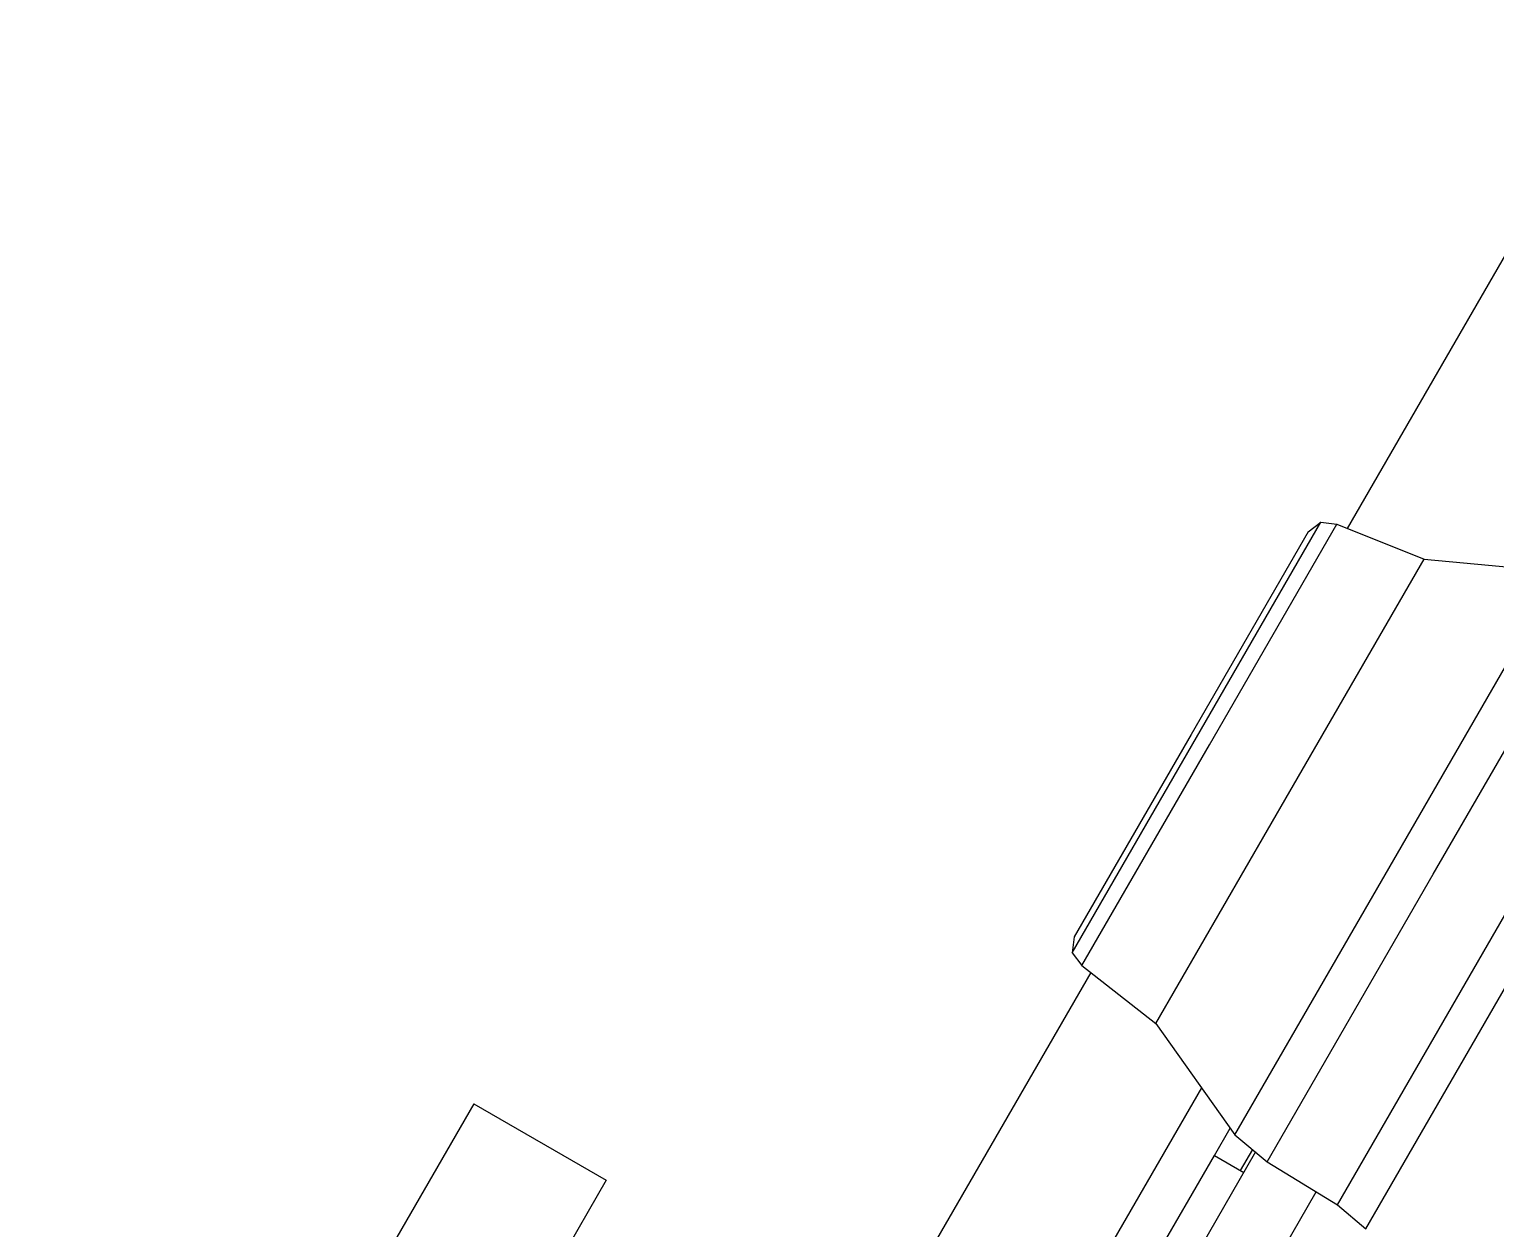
# Model space of a CAD drawing. Header units: metres. Extents: x 0 to 63075, y 0 to 44550.
# Drawn here: x 52619.3 to 52766.2, y 37701.4 to 37821.6 of the extents above; entities that cross this region are included whole.
import ezdxf

# ---------------------------------------------------------------- set-up
doc = ezdxf.new("R2010")
doc.units = ezdxf.units.M
doc.header["$LTSCALE"] = 75
for name, color, linetype in [('GSB', 7, 'Continuous'), ('ML6', 1, 'Continuous'), ('SDM', 7, 'Continuous'), ('SL1', 8, 'Continuous')]:
    doc.layers.add(name, color=color, linetype=linetype)
doc.styles.add('ROMANS', font='ROMANS.SHX')
doc.dimstyles.new('75___1-75', dxfattribs={"dimscale": 75, "dimtxt": 2.5, "dimasz": 2, "dimexe": 1.5, "dimexo": 1, "dimgap": 0.5, "dimtad": 1, "dimdec": 0, "dimzin": 12, "dimtxsty": 'ROMANS', "dimcen": 0, "dimclrd": 256, "dimclre": 256, "dimclrt": 3, "dimazin": 3, "dimtfac": 1, "dimtdec": 0, "dimtmove": 0, "dimatfit": 0, "dimfxl": 1, "dimlwd": -1, "dimlwe": -1, "dimarcsym": 0})

# ---------------------------------------------------------------- blocks, each defined once
blk = doc.blocks.new('A$C6bae614f')
at = {"layer": 'SL1'}
for p, q in [((365631.32, 26671.2), (365443.64, 26346.14)), ((365417.61, 26343.78), (365339.6, 26208.69)), ((365343.16, 26206.64), (365426.11, 26350.31)), ((365351.73, 26201.69), (365436.73, 26348.91)), ((365417.61, 26343.78), (365426.11, 26350.31)), ((365426.11, 26350.31), (365436.73, 26348.91)), ((365436.73, 26348.91), (365494.93, 26325.62)), ((365405.46, 26170.66), (365494.93, 26325.62)), ((365494.93, 26325.62), (365585.51, 26317.02)), ((365477.12, 26129.29), (365585.51, 26317.02)), ((365501.11, 26115.44), (365611.91, 26307.33)), ((365260.2, 26062.97), (365343.16, 26206.64)), ((365339.6, 26208.69), (365261.6, 26073.59)), ((365266.72, 26054.47), (365351.73, 26201.69)), ((365315.99, 26015.7), (365405.46, 26170.66)), ((365368.72, 25941.56), (365477.12, 26129.29)), ((365390.31, 25923.54), (365501.11, 26115.44)), ((365437.1, 25894.64), (365548.71, 26087.95)), ((365261.6, 26073.59), (365260.2, 26062.97)), ((365456.01, 25878.78), (365569.77, 26075.79)), ((365260.2, 26062.97), (365266.72, 26054.47)), ((365272.57, 26049.86), (364927.78, 25452.72)), ((365266.72, 26054.47), (365315.99, 26015.7)), ((365315.99, 26015.7), (365368.72, 25941.56)), ((365346.47, 25972.86), (365264.06, 25830.14)), ((364861.08, 25962.16), (364761.07, 25788.96)), ((364861.08, 25962.16), (364949.41, 25911.16)), ((365355.05, 25927.72), (365365.59, 25945.97)), ((365368.72, 25941.56), (365390.31, 25923.54)), ((365380.47, 25931.76), (365372.37, 25917.72)), ((365305.04, 25841.12), (365355.05, 25927.72)), ((365382.5, 25930.07), (365327.12, 25834.15)), ((365355.05, 25927.72), (365374.62, 25916.42)), ((365390.31, 25923.54), (365437.1, 25894.64)), ((364949.41, 25911.16), (364849.41, 25737.96)), ((365374.12, 25818.56), (365423.06, 25903.32)), ((365437.1, 25894.64), (365456.01, 25878.78))]:
    blk.add_line(p, q, dxfattribs=at)
blk = doc.blocks.new('zw$15D4')
at = {"layer": 'ML6', "xscale": 0.2502808837766805, "yscale": 0.2502808837766805, "zscale": 0.2502808837766805}
blk.add_blockref('A$C6bae614f', (-85544.74, -3177.34), dxfattribs=at)

msp = doc.modelspace()

# ---------------------------------------------------------------- block references
at = {"layer": 'GSB', "xscale": 0.6000000000000068, "yscale": 0.6000000000000068, "zscale": 0.6000000000000068}
msp.add_blockref('zw$15D4', (49200, 35721.63), dxfattribs=at)

# ---------------------------------------------------------------- leaders
at = {"layer": 'SDM'}
msp.add_leader([(51608.33, 37812.06), (59453.13, 42438.72), (62243.43, 42438.72)], dimstyle='75___1-75', override={"dimtad": 0}, dxfattribs=at)

doc.saveas('drawing.dxf')
